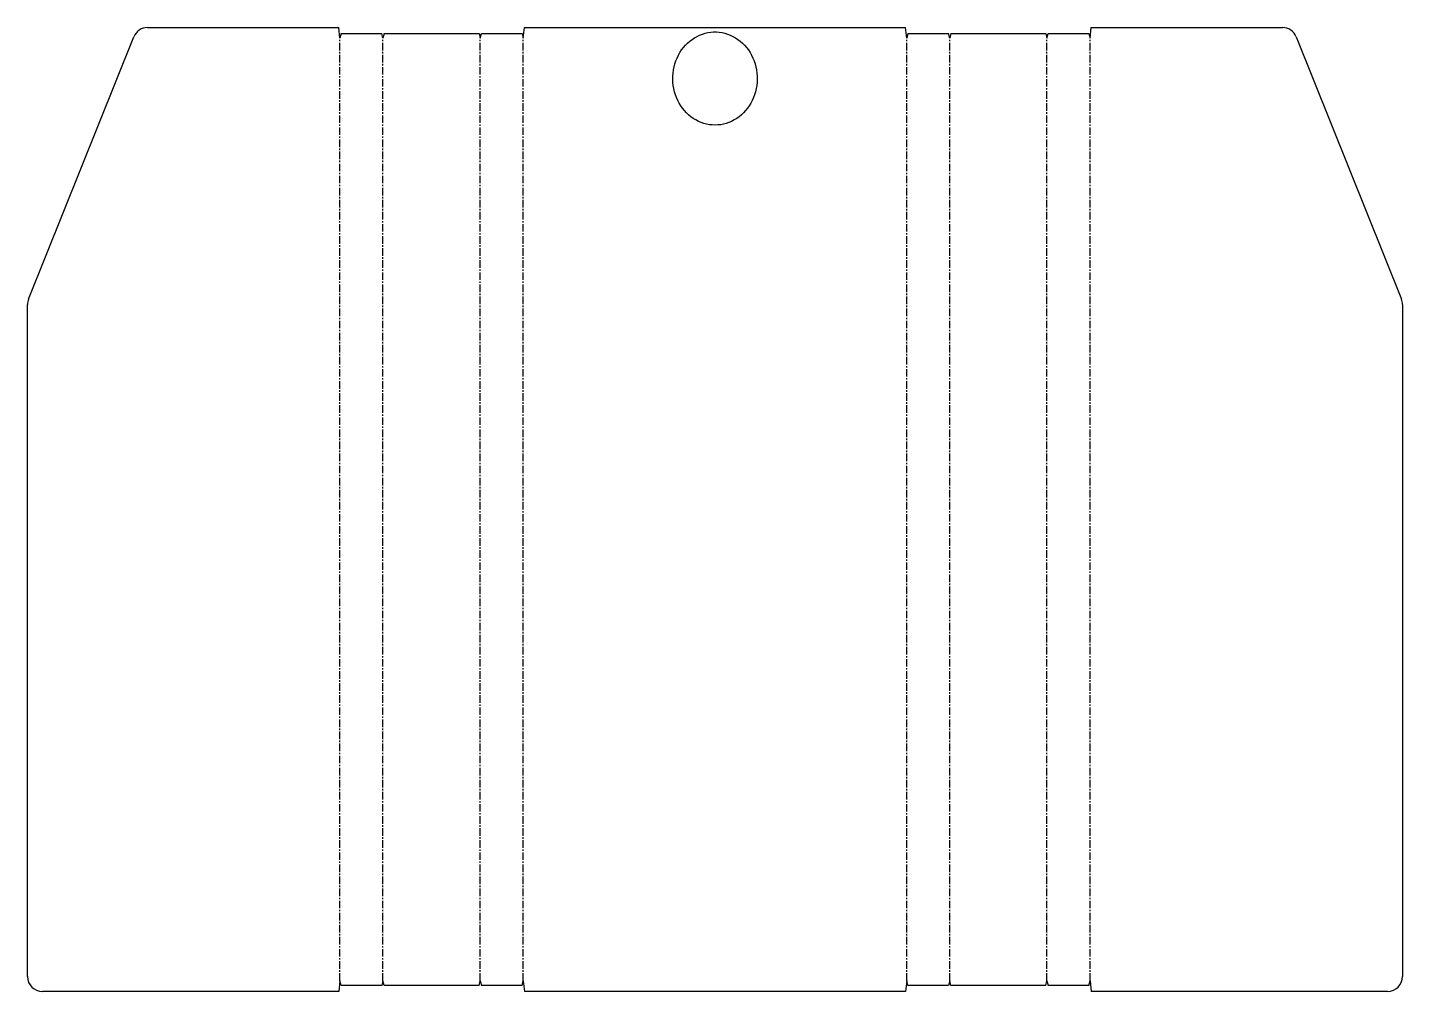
# Model space of a CAD drawing. Extents: x -1215 to 1097, y 2793 to 4415.
import ezdxf

# ---------------------------------------------------------------- set-up
doc = ezdxf.new("R2010")
doc.units = 0
doc.linetypes.add('CENTERX2', pattern=[20.32, 12.7, -2.54, 2.54, -2.54])
doc.layers.get('0').update_dxf_attribs({"linetype": 'CONTINUOUS'})

msp = doc.modelspace()

# ---------------------------------------------------------------- linework, layer by layer
at = {"color": 7, "linetype": 'CONTINUOUS'}
for p, q in [((-1213.4, 3957.9), (-1036.5, 4398.9)), ((-1013.3, 4414.6), (-691.7, 4414.6)), ((-687.9, 4404.6), (-619.4, 4404.6)), ((-615.4, 4404.6), (-455.8, 4404.6)), ((-451.8, 4404.6), (-383.4, 4404.6)), ((-379.5, 4414.6), (261.4, 4414.6)), ((265.2, 4404.6), (333.7, 4404.6)), ((337.7, 4404.6), (497.2, 4404.6)), ((501.2, 4404.6), (569.7, 4404.6)), ((573.6, 4414.6), (895.2, 4414.6)), ((918.4, 4398.9), (1095.2, 3957.9)), ((-1215.2, 2818.5), (-1215.2, 3948.6)), ((1097, 3948.6), (1097, 2818.5)), ((-619.4, 2803.5), (-687.9, 2803.5)), ((-455.8, 2803.5), (-615.4, 2803.5)), ((-383.4, 2803.5), (-451.8, 2803.5)), ((333.7, 2803.5), (265.2, 2803.5)), ((497.2, 2803.5), (337.7, 2803.5)), ((569.7, 2803.5), (501.2, 2803.5)), ((-691.7, 2793.5), (-1190.2, 2793.5)), ((261.4, 2793.5), (-379.5, 2793.5)), ((1072, 2793.5), (573.6, 2793.5))]:
    msp.add_line(p, q, dxfattribs=at)
for p, q in [((-689.8, 4396.6), (-691.7, 4414.6)), ((-687.9, 4404.6), (-689.8, 4396.6)), ((-617.4, 4396.6), (-619.4, 4404.6)), ((-615.4, 4404.6), (-617.4, 4396.6)), ((-455.8, 4404.6), (-453.8, 4396.6)), ((-453.8, 4396.6), (-451.8, 4404.6)), ((-383.4, 4404.6), (-381.4, 4396.6)), ((-381.4, 4396.6), (-379.5, 4414.6)), ((263.3, 4396.6), (261.4, 4414.6)), ((265.2, 4404.6), (263.3, 4396.6)), ((335.7, 4396.6), (333.7, 4404.6)), ((337.7, 4404.6), (335.7, 4396.6)), ((497.2, 4404.6), (499.2, 4396.6)), ((499.2, 4396.6), (501.2, 4404.6)), ((569.7, 4404.6), (571.6, 4396.6)), ((571.6, 4396.6), (573.6, 4414.6)), ((-689.8, 2811.5), (-691.7, 2793.5)), ((-687.9, 2803.5), (-689.8, 2811.5)), ((-617.4, 2811.5), (-619.4, 2803.5)), ((-615.4, 2803.5), (-617.4, 2811.5)), ((-455.8, 2803.5), (-453.8, 2811.5)), ((-453.8, 2811.5), (-451.8, 2803.5)), ((-383.4, 2803.5), (-381.4, 2811.5)), ((-381.4, 2811.5), (-379.5, 2793.5)), ((263.3, 2811.5), (261.4, 2793.5)), ((265.2, 2803.5), (263.3, 2811.5)), ((335.7, 2811.5), (333.7, 2803.5)), ((337.7, 2803.5), (335.7, 2811.5)), ((497.2, 2803.5), (499.2, 2811.5)), ((499.2, 2811.5), (501.2, 2803.5)), ((569.7, 2803.5), (571.6, 2811.5)), ((571.6, 2811.5), (573.6, 2793.5))]:
    msp.add_line(p, q)
at = {"color": 7, "linetype": 'CENTERX2'}
for p, q in [((-689.8, 2811.5), (-689.8, 4396.6)), ((-617.4, 2811.5), (-617.4, 4396.6)), ((-453.8, 2811.5), (-453.8, 4396.6)), ((-381.4, 2811.5), (-381.4, 4396.6)), ((263.3, 2811.5), (263.3, 4396.6)), ((335.7, 2811.5), (335.7, 4396.6)), ((499.2, 2811.5), (499.2, 4396.6)), ((571.6, 2811.5), (571.6, 4396.6))]:
    msp.add_line(p, q, dxfattribs=at)
at = {"color": 7, "linetype": 'CONTINUOUS', "flags": 128}
msp.add_lwpolyline([(-59.1, 4250.5), (-63.9, 4250.7), (-68.6, 4251.2), (-73.4, 4252.1), (-78, 4253.3), (-82.6, 4254.9), (-87.1, 4256.8), (-91.4, 4259.1), (-95.6, 4261.7), (-99.6, 4264.5), (-103.5, 4267.7), (-107.1, 4271.1), (-110.5, 4274.9), (-113.7, 4278.8), (-116.7, 4283), (-119.3, 4287.4), (-121.7, 4292), (-123.8, 4296.7), (-125.7, 4301.6), (-127.2, 4306.6), (-128.4, 4311.8), (-129.3, 4317), (-129.8, 4322.2), (-130.1, 4327.5), (-130, 4332.8), (-129.6, 4338.1), (-128.9, 4343.3), (-127.8, 4348.5), (-126.5, 4353.5), (-124.8, 4358.5), (-122.8, 4363.3), (-120.6, 4368), (-118, 4372.5), (-115.2, 4376.8), (-112.2, 4380.9), (-108.9, 4384.7), (-105.3, 4388.3), (-101.6, 4391.6), (-97.7, 4394.6), (-93.5, 4397.3), (-89.3, 4399.7), (-84.9, 4401.8), (-80.3, 4403.6), (-75.7, 4405), (-71, 4406.1), (-66.3, 4406.8), (-61.5, 4407.1), (-56.7, 4407.1), (-51.9, 4406.8), (-47.1, 4406.1), (-42.4, 4405), (-37.8, 4403.6), (-33.3, 4401.8), (-28.9, 4399.7), (-24.6, 4397.3), (-20.5, 4394.6), (-16.6, 4391.6), (-12.8, 4388.3), (-9.3, 4384.7), (-6, 4380.9), (-2.9, 4376.8), (-0.1, 4372.5), (2.4, 4368), (4.7, 4363.3), (6.6, 4358.5), (8.3, 4353.5), (9.7, 4348.5), (10.7, 4343.3), (11.4, 4338.1), (11.8, 4332.8), (11.9, 4327.5), (11.7, 4322.2), (11.1, 4317), (10.2, 4311.8), (9, 4306.6), (7.5, 4301.6), (5.7, 4296.7), (3.6, 4292), (1.2, 4287.4), (-1.5, 4283), (-4.4, 4278.8), (-7.6, 4274.9), (-11, 4271.1), (-14.7, 4267.7), (-18.5, 4264.5), (-22.5, 4261.7), (-26.7, 4259.1), (-31.1, 4256.8), (-35.6, 4254.9), (-40.1, 4253.3), (-44.8, 4252.1), (-49.5, 4251.2), (-54.3, 4250.7), (-59.1, 4250.5)], dxfattribs=at)
at = {"color": 7, "linetype": 'CONTINUOUS'}
for centre, start, end in [((-1013.3, 4389.6), 90, 158.15), ((895.2, 4389.6), 21.85, 90), ((-1190.2, 3948.6), 158.15, 180), ((1072, 3948.6), 0, 21.85), ((-1190.2, 2818.5), 180, 270), ((1072, 2818.5), 270, 0)]:
    msp.add_arc(centre, 25, start, end, dxfattribs=at)

doc.saveas('drawing.dxf')
